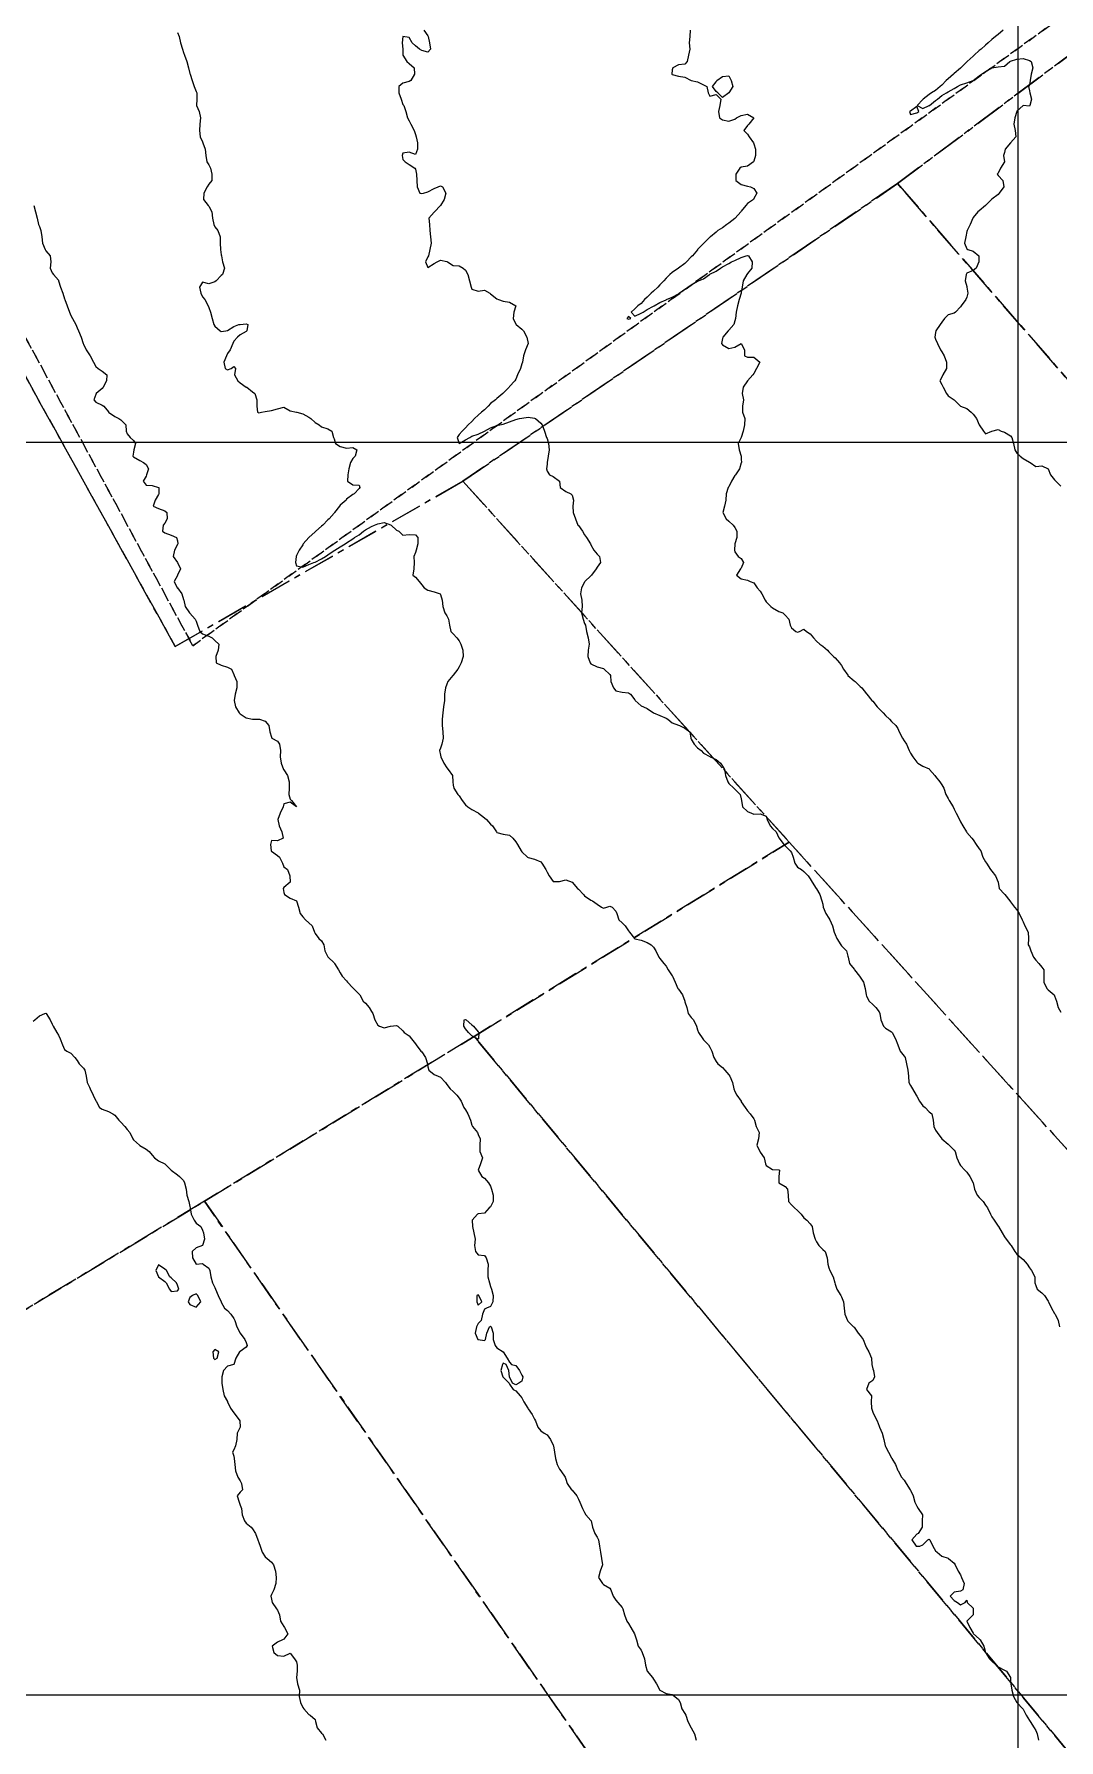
# Model space of a CAD drawing. Header units: centimetres. Extents: x 0 to 642158, y -847 to 649707.
# Drawn here: x 616688.3 to 616770.1, y 619883.8 to 620019.9 of the extents above; entities that cross this region are included whole.
import ezdxf

# ---------------------------------------------------------------- set-up
doc = ezdxf.new("R2010")
doc.units = ezdxf.units.CM
doc.header["$MEASUREMENT"] = 0
doc.linetypes.add('CENTERX2', pattern=[4, 2.5, -0.5, 0.5, -0.5])
doc.linetypes.add('JIS_02_0.7', pattern=[1.35, 0.75, -0.6])
for name, color, linetype, lineweight in [('MEV_grille', 254, 'Continuous', 9), ('WAL_parcellaire agricole', 7, 'JIS_02_0.7', 25), ('WAL_topographie 0.5', 253, 'Continuous', 20)]:
    doc.layers.add(name, color=color, linetype=linetype, lineweight=lineweight)
doc.layers.add('SPW_parcellaire cadastral', color=7, linetype='CENTERX2', lineweight=25, true_color=0xff0542)

# ---------------------------------------------------------------- blocks, each defined once
blk = doc.blocks.new('*U114')
at = {"layer": 'MEV_grille', "transparency": 33554687}
blk.add_lwpolyline([(-1338.46, 0), (1338.46, 0)], dxfattribs=at)
blk = doc.blocks.new('*U115')
at = {"layer": 'MEV_grille', "color": 0, "linetype": 'ByBlock', "lineweight": -2, "transparency": 16777216}
for p in [(0, -2400), (0, -2500)]:
    blk.add_blockref('*U114', p, dxfattribs=at)
blk = doc.blocks.new('*U112')
at = {"layer": 'MEV_grille', "transparency": 33554687}
blk.add_lwpolyline([(0, 1825.48), (0, -1825.48)], dxfattribs=at)
blk = doc.blocks.new('*U113')
at = {"layer": 'MEV_grille', "color": 0, "linetype": 'ByBlock', "lineweight": -2, "transparency": 16777216}
blk.add_blockref('*U112', (1400, 0), dxfattribs=at)

msp = doc.modelspace()

# ---------------------------------------------------------------- linework, layer by layer
at = {"layer": 'SPW_parcellaire cadastral'}
for points in [[(616722.53, 619984.25), (616699.58, 619971.05), (616677.9, 620010.17), (616646.69, 620066.48), (616620.26, 620114.17), (616615, 620123.66), (616698.89, 620166.91), (616720.65, 620176.39), (616798.17, 620038.82), (616771.74, 620018.88), (616757.22, 620008.01), (616722.53, 619984.25)], [(616882.51, 619893.85), (616864.33, 619884.59), (616757.22, 620008.01), (616771.74, 620018.88), (616882.51, 619893.85)], [(616592.6, 619953.96), (616677.9, 620010.17), (616699.58, 619971.05), (616722.53, 619984.25), (616748.58, 619955.44), (616723.43, 619939.93), (616701.91, 619926.77), (616623.29, 619879.23), (616572.77, 619940.88), (616592.6, 619953.96)], [(616757.22, 620008.01), (616864.33, 619884.59), (616849.18, 619876.88), (616827.47, 619868.19), (616748.58, 619955.44), (616722.53, 619984.25), (616757.22, 620008.01)], [(616748.58, 619955.44), (616827.47, 619868.19), (616794.38, 619854.5), (616723.43, 619939.93), (616748.58, 619955.44)], [(616794.38, 619854.5), (616759.85, 619843.51), (616701.91, 619926.77), (616723.43, 619939.93), (616794.38, 619854.5)], [(616623.29, 619879.23), (616701.91, 619926.77), (616759.85, 619843.51), (616742.76, 619840.08), (616722.22, 619839.82), (616689.67, 619841.1), (616638.83, 619846.6), (616623.29, 619879.23)]]:
    msp.add_lwpolyline(points, dxfattribs=at)
at = {"layer": 'WAL_parcellaire agricole'}
for points in [[(616600.26, 620451.18), (616651.69, 620350.86), (616668.69, 620318.86), (616740.96, 620187.28), (616814.97, 620053.63), (616700.98, 619971.12), (616651.47, 620062.36), (616618.97, 620119.85), (616577.3, 620085.18), (616521.81, 620039.43), (616499.25, 620069.84), (616492.24, 620078.82), (616529.97, 620108.84), (616595.29, 620161.18), (616569.62, 620208.85), (616514.46, 620165.76), (616479.29, 620211.59), (616523.2, 620254.51), (616504.7, 620275.42), (616588.94, 620323.85), (616622.27, 620341.19), (616567.6, 620414.18), (616573.6, 620419.85), (616600.26, 620451.18)], [(616651.47, 620062.36), (616700.98, 619971.12), (616814.97, 620053.63), (616740.96, 620187.28)]]:
    msp.add_lwpolyline(points, dxfattribs=at)
at = {"layer": 'WAL_topographie 0.5'}
for points in [[(616719.43, 620020.25), (616719.75, 620019.79), (616719.77, 620019.75), (616719.87, 620019.25), (616719.94, 620018.75), (616719.75, 620018.51), (616719.25, 620018.64), (616719.08, 620018.75), (616718.75, 620019), (616718.49, 620019.25), (616718.25, 620019.66), (616717.75, 620019.75), (616717.69, 620019.25), (616717.74, 620018.75), (616717.75, 620018.25), (616717.75, 620018.25), (616718.06, 620017.75), (616718.25, 620017.59), (616718.65, 620017.25), (616718.68, 620016.75), (616718.38, 620016.25), (616718.25, 620016.15), (616717.75, 620016.03), (616717.43, 620015.75), (616717.43, 620015.25), (616717.6, 620014.75), (616717.75, 620014.33), (616717.81, 620014.25), (616717.99, 620013.75), (616718.11, 620013.25), (616718.25, 620013.02), (616718.39, 620012.75), (616718.64, 620012.25), (616718.75, 620011.92), (616718.8, 620011.75), (616718.92, 620011.25), (616718.92, 620010.75), (616718.75, 620010.33), (616718.25, 620010.51), (616717.75, 620010.43), (616717.68, 620010.25), (616717.75, 620009.94), (616717.92, 620009.75), (616718.25, 620009.52), (616718.69, 620009.25), (616718.75, 620009.15), (616718.82, 620008.75), (616718.86, 620008.25), (616718.88, 620007.75), (616719.1, 620007.25), (616719.25, 620007.21), (616719.39, 620007.25), (616719.75, 620007.35), (616720.25, 620007.61), (616720.57, 620007.75), (616720.75, 620007.82), (616720.9, 620007.75), (616721.18, 620007.25), (616721.03, 620006.75), (616720.75, 620006.25), (616720.75, 620006.25), (616720.28, 620005.75), (616720.25, 620005.72), (616719.82, 620005.25), (616719.87, 620004.75), (616719.91, 620004.25), (616719.94, 620003.75), (616720, 620003.25), (616719.91, 620002.75), (616719.8, 620002.25), (616719.75, 620002.15), (616719.55, 620001.75), (616719.75, 620001.31), (616720.25, 620001.62), (616720.48, 620001.75), (616720.75, 620001.9), (616721.25, 620001.8), (616721.3, 620001.75), (616721.75, 620001.48), (616722.25, 620001.45), (616722.57, 620001.25), (616722.75, 620001.11), (616722.94, 620000.75), (616723.07, 620000.25), (616723.2, 619999.75), (616723.25, 619999.58), (616723.75, 619999.42), (616724.25, 619999.49), (616724.69, 619999.25), (616724.75, 619999.22), (616725.25, 619998.8), (616725.37, 619998.75), (616725.75, 619998.62), (616726.25, 619998.53), (616726.75, 619998.25), (616726.75, 619998.25), (616726.75, 619998.25), (616726.61, 619997.75), (616726.56, 619997.25), (616726.75, 619996.79), (616726.78, 619996.75), (616727.25, 619996.38), (616727.36, 619996.25), (616727.65, 619995.75), (616727.75, 619995.25), (616727.75, 619995.25), (616727.75, 619995.25), (616727.54, 619994.75), (616727.37, 619994.25), (616727.28, 619993.75), (616727.25, 619993.61), (616727.12, 619993.25), (616726.9, 619992.75), (616726.75, 619992.4), (616726.68, 619992.25), (616726.25, 619991.8), (616726.22, 619991.75), (616725.75, 619991.27), (616725.73, 619991.25), (616725.25, 619990.85), (616725.14, 619990.75), (616724.75, 619990.45), (616724.56, 619990.25), (616724.25, 619989.96), (616724.03, 619989.75), (616723.75, 619989.51), (616723.47, 619989.25), (616723.25, 619989.02), (616722.95, 619988.75), (616722.75, 619988.52), (616722.47, 619988.25), (616722.25, 619987.97), (616722.07, 619987.75), (616722.25, 619987.26), (616722.75, 619987.54), (616723.08, 619987.75), (616723.25, 619987.84), (616723.75, 619988.01), (616724.25, 619988.25), (616724.26, 619988.25), (616724.75, 619988.51), (616725.25, 619988.7), (616725.49, 619988.75), (616725.75, 619988.81), (616726.25, 619988.99), (616726.75, 619989.18), (616727.05, 619989.25), (616727.25, 619989.29), (616727.75, 619989.36), (616728.25, 619989.29), (616728.32, 619989.25), (616728.75, 619988.88), (616728.85, 619988.75), (616729.04, 619988.25), (616729.21, 619987.75), (616729.25, 619987.67), (616729.37, 619987.25), (616729.42, 619986.75), (616729.35, 619986.25), (616729.26, 619985.75), (616729.25, 619985.62), (616729.21, 619985.25), (616729.25, 619985.06), (616729.46, 619984.75), (616729.75, 619984.63), (616730.25, 619984.25), (616730.25, 619984.25), (616730.31, 619983.75), (616730.75, 619983.42), (616731.14, 619983.25), (616731.25, 619983.13), (616731.37, 619982.75), (616731.3, 619982.25), (616731.33, 619981.75), (616731.51, 619981.25), (616731.72, 619980.75), (616731.75, 619980.71), (616732.07, 619980.25), (616732.25, 619979.96), (616732.41, 619979.75), (616732.72, 619979.25), (616732.75, 619979.18), (616732.98, 619978.75), (616733.25, 619978.42), (616733.44, 619978.25), (616733.52, 619977.75), (616733.25, 619977.39), (616733.18, 619977.25), (616732.8, 619976.75), (616732.75, 619976.69), (616732.28, 619976.25), (616732.25, 619976.2), (616731.99, 619975.75), (616731.92, 619975.25), (616732.04, 619974.75), (616732.06, 619974.25), (616731.99, 619973.75), (616732.13, 619973.25), (616732.25, 619972.89), (616732.33, 619972.75), (616732.4, 619972.25), (616732.53, 619971.75), (616732.6, 619971.25), (616732.54, 619970.75), (616732.51, 619970.25), (616732.7, 619969.75), (616732.75, 619969.68), (616733.25, 619969.42), (616733.75, 619969.3), (616733.8, 619969.25), (616734.25, 619968.83), (616734.32, 619968.75), (616734.35, 619968.25), (616734.55, 619967.75), (616734.75, 619967.53), (616735.25, 619967.42), (616735.75, 619967.36), (616735.91, 619967.25), (616736.25, 619966.8), (616736.28, 619966.75), (616736.75, 619966.33), (616736.95, 619966.25), (616737.25, 619966.1), (616737.75, 619965.75), (616737.75, 619965.75), (616738.25, 619965.56), (616738.75, 619965.34), (616738.89, 619965.25), (616739.25, 619964.97), (616739.75, 619964.78), (616739.83, 619964.75), (616740.25, 619964.53), (616740.64, 619964.25), (616740.72, 619963.75), (616740.75, 619963.67), (616741, 619963.25), (616741.25, 619962.96), (616741.54, 619962.75), (616741.75, 619962.54), (616742.25, 619962.27), (616742.28, 619962.25), (616742.75, 619962.03), (616743.09, 619961.75), (616743.25, 619961.51), (616743.41, 619961.25), (616743.5, 619960.75), (616743.67, 619960.25), (616743.75, 619960.13), (616744.15, 619959.75), (616744.25, 619959.67), (616744.67, 619959.25), (616744.75, 619958.89), (616744.78, 619958.75), (616744.84, 619958.25), (616745.25, 619957.88), (616745.56, 619957.75), (616745.75, 619957.66), (616746.25, 619957.7), (616746.75, 619957.5), (616746.83, 619957.25), (616747.07, 619956.75), (616747.25, 619956.53), (616747.54, 619956.25), (616747.75, 619955.79), (616747.78, 619955.75), (616748.16, 619955.25), (616748.25, 619955.15), (616748.65, 619954.75), (616748.75, 619954.6), (616748.9, 619954.25), (616749.03, 619953.75), (616749.25, 619953.45), (616749.57, 619953.25), (616749.75, 619953.1), (616750.08, 619952.75), (616750.25, 619952.5), (616750.4, 619952.25), (616750.72, 619951.75), (616750.75, 619951.71), (616751.01, 619951.25), (616751.19, 619950.75), (616751.25, 619950.5), (616751.3, 619950.25), (616751.5, 619949.75), (616751.75, 619949.36), (616751.83, 619949.25), (616752.04, 619948.75), (616752.17, 619948.25), (616752.25, 619948.07), (616752.38, 619947.75), (616752.7, 619947.25), (616752.75, 619947.17), (616753.15, 619946.75), (616753.25, 619946.35), (616753.27, 619946.25), (616753.39, 619945.75), (616753.75, 619945.29), (616753.79, 619945.25), (616754.19, 619944.75), (616754.25, 619944.65), (616754.5, 619944.25), (616754.65, 619943.75), (616754.71, 619943.25), (616754.75, 619943.14), (616754.95, 619942.75), (616755.25, 619942.47), (616755.49, 619942.25), (616755.75, 619941.88), (616755.81, 619941.75), (616755.88, 619941.25), (616756.11, 619940.75), (616756.25, 619940.6), (616756.75, 619940.29), (616756.79, 619940.25), (616757.05, 619939.75), (616757.25, 619939.25), (616757.25, 619939.25), (616757.43, 619938.75), (616757.75, 619938.35), (616757.82, 619938.25), (616757.94, 619937.75), (616758.04, 619937.25), (616758.09, 619936.75), (616758.13, 619936.25), (616758.25, 619936), (616758.41, 619935.75), (616758.71, 619935.25), (616758.75, 619935.17), (616758.98, 619934.75), (616759.25, 619934.38), (616759.43, 619934.25), (616759.75, 619933.92), (616759.96, 619933.75), (616760.07, 619933.25), (616760.11, 619932.75), (616760.25, 619932.46), (616760.39, 619932.25), (616760.75, 619931.75), (616760.75, 619931.75), (616761.25, 619931.33), (616761.34, 619931.25), (616761.75, 619930.86), (616761.81, 619930.75), (616761.95, 619930.25), (616762.16, 619929.75), (616762.25, 619929.64), (616762.6, 619929.25), (616762.75, 619929.1), (616762.98, 619928.75), (616763.25, 619928.25), (616763.25, 619928.25), (616763.37, 619927.75), (616763.59, 619927.25), (616763.75, 619927.07), (616764.05, 619926.75), (616764.25, 619926.47), (616764.4, 619926.25), (616764.63, 619925.75), (616764.75, 619925.54), (616764.93, 619925.25), (616765.25, 619924.79), (616765.28, 619924.75), (616765.57, 619924.25), (616765.75, 619923.94), (616765.9, 619923.75), (616766.25, 619923.3), (616766.28, 619923.25), (616766.59, 619922.75), (616766.75, 619922.54), (616767.09, 619922.25), (616767.25, 619922.12), (616767.56, 619921.75), (616767.75, 619921.47), (616767.91, 619921.25), (616768.17, 619920.75), (616768.19, 619920.25), (616768.25, 619920.06), (616768.36, 619919.75), (616768.75, 619919.47), (616768.95, 619919.25), (616769.25, 619918.79), (616769.27, 619918.75), (616769.5, 619918.25), (616769.75, 619917.82), (616769.79, 619917.75), (616770.04, 619917.25), (616770.16, 619916.75)], [(616740.68, 620020.25), (616740.64, 620019.75), (616740.59, 620019.25), (616740.64, 620018.75), (616740.55, 620018.25), (616740.44, 620017.75), (616740.25, 620017.54), (616739.75, 620017.49), (616739.29, 620017.25), (616739.25, 620017.08), (616739.21, 620016.75), (616739.25, 620016.72), (616739.75, 620016.58), (616740.25, 620016.51), (616740.75, 620016.25), (616740.75, 620016.25), (616741.25, 620016.12), (616741.75, 620015.88), (616742, 620015.75), (616742.1, 620015.25), (616742.25, 620014.98), (616742.75, 620015.11), (616743.11, 620014.75), (616743.05, 620014.25), (616742.94, 620013.75), (616743.02, 620013.25), (616743.25, 620013.11), (616743.75, 620012.99), (616744.25, 620013.14), (616744.38, 620013.25), (616744.75, 620013.44), (616745.25, 620013.56), (616745.75, 620013.25), (616745.75, 620013.25), (616745.75, 620013.25), (616745.36, 620012.75), (616745.25, 620012.64), (616744.96, 620012.25), (616745.25, 620011.96), (616745.39, 620011.75), (616745.72, 620011.25), (616745.75, 620011.18), (616745.89, 620010.75), (616745.88, 620010.25), (616745.75, 620009.79), (616745.73, 620009.75), (616745.25, 620009.4), (616744.75, 620009.33), (616744.65, 620009.25), (616744.31, 620008.75), (616744.31, 620008.25), (616744.75, 620007.94), (616745.25, 620007.8), (616745.5, 620007.75), (616745.75, 620007.62), (616746, 620007.25), (616745.75, 620006.81), (616745.73, 620006.75), (616745.25, 620006.42), (616745.11, 620006.25), (616744.75, 620005.81), (616744.71, 620005.75), (616744.27, 620005.25), (616744.25, 620005.23), (616743.75, 620004.85), (616743.61, 620004.75), (616743.25, 620004.48), (616742.89, 620004.25), (616742.75, 620004.14), (616742.29, 620003.75), (616742.25, 620003.72), (616741.77, 620003.25), (616741.75, 620003.23), (616741.27, 620002.75), (616741.25, 620002.72), (616740.86, 620002.25), (616740.75, 620002.15), (616740.37, 620001.75), (616740.25, 620001.64), (616739.75, 620001.25), (616739.75, 620001.25), (616739.25, 620000.92), (616739.05, 620000.75), (616738.75, 620000.46), (616738.58, 620000.25), (616738.25, 619999.92), (616738.09, 619999.75), (616737.75, 619999.43), (616737.57, 619999.25), (616737.25, 619998.94), (616737.04, 619998.75), (616736.75, 619998.44), (616736.5, 619998.25), (616736.25, 619998), (616735.97, 619997.75), (616736.25, 619997.43), (616736.75, 619997.66), (616736.92, 619997.75), (616737.25, 619997.95), (616737.75, 619998.21), (616737.81, 619998.25), (616738.25, 619998.52), (616738.75, 619998.74), (616738.79, 619998.75), (616739.25, 619998.93), (616739.75, 619999.22), (616739.79, 619999.25), (616740.25, 619999.58), (616740.5, 619999.75), (616740.75, 619999.92), (616741.25, 620000.21), (616741.34, 620000.25), (616741.75, 620000.41), (616742.22, 620000.75), (616742.25, 620000.77), (616742.75, 620001.03), (616743.09, 620001.25), (616743.25, 620001.35), (616743.75, 620001.64), (616743.96, 620001.75), (616744.25, 620001.87), (616744.75, 620002.12), (616745.15, 620002.25), (616745.25, 620002.27), (616745.32, 620002.25), (616745.63, 620001.75), (616745.59, 620001.25), (616745.25, 620000.83), (616745.2, 620000.75), (616744.91, 620000.25), (616744.82, 619999.75), (616744.75, 619999.33), (616744.74, 619999.25), (616744.58, 619998.75), (616744.44, 619998.25), (616744.35, 619997.75), (616744.3, 619997.25), (616744.25, 619997.04), (616744.16, 619996.75), (616743.75, 619996.32), (616743.7, 619996.25), (616743.28, 619995.75), (616743.25, 619995.65), (616743.18, 619995.25), (616743.25, 619995.13), (616743.75, 619994.84), (616744.25, 619994.94), (616744.75, 619995.25), (616744.75, 619995.25), (616744.75, 619995.25), (616745, 619994.75), (616745, 619994.25), (616745.25, 619994.15), (616745.75, 619994.14), (616746.23, 619993.75), (616745.97, 619993.25), (616745.75, 619992.85), (616745.68, 619992.75), (616745.25, 619992.25), (616745.25, 619992.25), (616744.91, 619991.75), (616744.82, 619991.25), (616744.94, 619990.75), (616744.86, 619990.25), (616744.84, 619989.75), (616745.03, 619989.25), (616745.01, 619988.75), (616744.89, 619988.25), (616744.75, 619987.75), (616744.75, 619987.75), (616744.51, 619987.25), (616744.58, 619986.75), (616744.73, 619986.25), (616744.75, 619986), (616744.76, 619985.75), (616744.75, 619985.71), (616744.62, 619985.25), (616744.28, 619984.75), (616744.25, 619984.7), (616743.97, 619984.25), (616743.75, 619983.81), (616743.71, 619983.75), (616743.55, 619983.25), (616743.52, 619982.75), (616743.4, 619982.25), (616743.28, 619981.75), (616743.54, 619981.25), (616743.75, 619981.07), (616744.11, 619980.75), (616744.25, 619980.56), (616744.39, 619980.25), (616744.41, 619979.75), (616744.25, 619979.25), (616744.25, 619979.25), (616744.22, 619978.75), (616744.25, 619978.62), (616744.5, 619978.25), (616744.75, 619978.08), (616744.92, 619977.75), (616744.75, 619977.32), (616744.69, 619977.25), (616744.37, 619976.75), (616744.75, 619976.47), (616745.25, 619976.36), (616745.47, 619976.25), (616745.75, 619976.15), (616746.03, 619975.75), (616746.25, 619975.46), (616746.38, 619975.25), (616746.67, 619974.75), (616746.75, 619974.63), (616747.12, 619974.25), (616747.25, 619974.14), (616747.75, 619973.86), (616748.06, 619973.75), (616748.25, 619973.57), (616748.55, 619973.25), (616748.66, 619972.75), (616748.75, 619972.54), (616749.1, 619972.25), (616749.25, 619972.21), (616749.39, 619972.25), (616749.75, 619972.45), (616749.97, 619972.25), (616750.25, 619972.06), (616750.52, 619971.75), (616750.75, 619971.49), (616751.01, 619971.25), (616751.25, 619971.07), (616751.62, 619970.75), (616751.75, 619970.64), (616752.11, 619970.25), (616752.25, 619970.14), (616752.6, 619969.75), (616752.75, 619969.54), (616752.92, 619969.25), (616753.25, 619968.76), (616753.26, 619968.75), (616753.75, 619968.31), (616753.83, 619968.25), (616754.25, 619967.85), (616754.37, 619967.75), (616754.75, 619967.29), (616754.77, 619967.25), (616755.17, 619966.75), (616755.25, 619966.68), (616755.6, 619966.25), (616755.75, 619966.07), (616756.08, 619965.75), (616756.25, 619965.54), (616756.58, 619965.25), (616756.75, 619965.07), (616757.09, 619964.75), (616757.25, 619964.5), (616757.35, 619964.25), (616757.62, 619963.75), (616757.75, 619963.53), (616757.93, 619963.25), (616758.16, 619962.75), (616758.25, 619962.55), (616758.43, 619962.25), (616758.75, 619961.82), (616758.85, 619961.75), (616759.25, 619961.51), (616759.75, 619961.28), (616759.78, 619961.25), (616760.21, 619960.75), (616760.25, 619960.69), (616760.59, 619960.25), (616760.75, 619960.02), (616760.91, 619959.75), (616761.07, 619959.25), (616761.25, 619958.92), (616761.35, 619958.75), (616761.65, 619958.25), (616761.75, 619958.07), (616761.91, 619957.75), (616762.16, 619957.25), (616762.25, 619957.07), (616762.42, 619956.75), (616762.72, 619956.25), (616762.75, 619956.22), (616763.16, 619955.75), (616763.25, 619955.63), (616763.49, 619955.25), (616763.75, 619954.91), (616763.87, 619954.75), (616764.04, 619954.25), (616764.25, 619953.88), (616764.33, 619953.75), (616764.65, 619953.25), (616764.75, 619953.11), (616765.03, 619952.75), (616765.25, 619952.25), (616765.25, 619952.25), (616765.32, 619951.75), (616765.75, 619951.29), (616765.78, 619951.25), (616766.19, 619950.75), (616766.25, 619950.67), (616766.55, 619950.25), (616766.75, 619950.04), (616766.94, 619949.75), (616767.16, 619949.25), (616767.25, 619949.07), (616767.37, 619948.75), (616767.66, 619948.25), (616767.68, 619947.75), (616767.65, 619947.25), (616767.75, 619947.08), (616767.87, 619946.75), (616768.08, 619946.25), (616768.25, 619946.02), (616768.5, 619945.75), (616768.75, 619945.46), (616768.91, 619945.25), (616768.91, 619944.75), (616768.89, 619944.25), (616769.15, 619943.75), (616769.25, 619943.66), (616769.71, 619943.25), (616769.75, 619943.16), (616769.91, 619942.75), (616770.03, 619942.25), (616770.25, 619941.87)], [(616765.64, 620020.25), (616765.25, 620019.92), (616765.04, 620019.75), (616764.75, 620019.52), (616764.45, 620019.25), (616764.25, 620019.07), (616763.9, 620018.75), (616763.75, 620018.62), (616763.33, 620018.25), (616763.25, 620018.18), (616762.78, 620017.75), (616762.75, 620017.73), (616762.27, 620017.25), (616762.25, 620017.23), (616761.75, 620016.79), (616761.7, 620016.75), (616761.25, 620016.37), (616761.1, 620016.25), (616760.75, 620015.86), (616760.62, 620015.75), (616760.25, 620015.45), (616759.92, 620015.25), (616759.75, 620015.11), (616759.27, 620014.75), (616759.25, 620014.73), (616758.8, 620014.25), (616759.25, 620013.99), (616759.75, 620014.24), (616759.77, 620014.25), (616760.25, 620014.65), (616760.4, 620014.75), (616760.75, 620015.03), (616761.14, 620015.25), (616761.25, 620015.32), (616761.75, 620015.6), (616762, 620015.75), (616762.25, 620015.9), (616762.75, 620016.06), (616763.25, 620016.25), (616763.26, 620016.25), (616763.75, 620016.62), (616763.92, 620016.75), (616764.25, 620016.96), (616764.75, 620017.25), (616764.75, 620017.25), (616765.25, 620017.32), (616765.75, 620017.38), (616766.19, 620017.75), (616766.25, 620017.78), (616766.75, 620017.94), (616767.25, 620018), (616767.75, 620017.83), (616767.89, 620017.75), (616768.01, 620017.25), (616767.89, 620016.75), (616767.82, 620016.25), (616767.75, 620015.89), (616767.67, 620015.75), (616767.75, 620015.42), (616767.79, 620015.25), (616767.91, 620014.75), (616767.77, 620014.25), (616767.75, 620014.18), (616767.25, 620014.25), (616766.75, 620013.79), (616766.74, 620013.75), (616766.57, 620013.25), (616766.5, 620012.75), (616766.62, 620012.25), (616766.65, 620011.75), (616766.25, 620011.27), (616766.23, 620011.25), (616765.81, 620010.75), (616765.75, 620010.5), (616765.69, 620010.25), (616765.75, 620009.75), (616765.75, 620009.75), (616765.75, 620009.75), (616765.44, 620009.25), (616765.25, 620008.85), (616765.17, 620008.75), (616765.25, 620008.66), (616765.62, 620008.25), (616765.71, 620007.75), (616765.34, 620007.25), (616765.25, 620007.14), (616764.75, 620006.77), (616764.73, 620006.75), (616764.25, 620006.27), (616764.23, 620006.25), (616763.75, 620005.84), (616763.62, 620005.75), (616763.25, 620005.3), (616763.22, 620005.25), (616763.01, 620004.75), (616762.78, 620004.25), (616762.75, 620004.18), (616762.68, 620003.75), (616762.56, 620003.25), (616762.75, 620002.79), (616762.82, 620002.75), (616763.25, 620002.62), (616763.7, 620002.25), (616763.71, 620001.75), (616763.5, 620001.25), (616763.25, 620001.07), (616762.75, 620000.85), (616762.7, 620000.75), (616762.63, 620000.25), (616762.75, 619999.79), (616762.76, 619999.75), (616762.84, 619999.25), (616762.75, 619998.95), (616762.68, 619998.75), (616762.3, 619998.25), (616762.25, 619998.17), (616761.86, 619997.75), (616761.75, 619997.67), (616761.25, 619997.52), (616760.96, 619997.25), (616760.75, 619996.95), (616760.62, 619996.75), (616760.28, 619996.25), (616760.25, 619996.12), (616760.2, 619995.75), (616760.25, 619995.59), (616760.4, 619995.25), (616760.65, 619994.75), (616760.75, 619994.58), (616760.95, 619994.25), (616761.13, 619993.75), (616761.13, 619993.25), (616760.84, 619992.75), (616760.75, 619992.56), (616760.61, 619992.25), (616760.75, 619991.97), (616760.87, 619991.75), (616761.12, 619991.25), (616761.25, 619991.06), (616761.75, 619990.75), (616761.75, 619990.75), (616762.25, 619990.25), (616762.25, 619990.25), (616762.75, 619990.05), (616763.09, 619989.75), (616763.25, 619989.6), (616763.52, 619989.25), (616763.75, 619988.75), (616763.75, 619988.75), (616764.07, 619988.25), (616764.25, 619988.04), (616764.75, 619988.25), (616764.75, 619988.25), (616765.25, 619988.39), (616765.5, 619988.25), (616765.75, 619988.16), (616766.25, 619987.86), (616766.34, 619987.75), (616766.48, 619987.25), (616766.59, 619986.75), (616766.75, 619986.48), (616767, 619986.25), (616767.25, 619986.05), (616767.75, 619985.78), (616767.81, 619985.75), (616768.25, 619985.43), (616768.75, 619985.49), (616769.25, 619985.25), (616769.25, 619985.25), (616769.42, 619984.75), (616769.75, 619984.36), (616769.86, 619984.25), (616770.25, 619983.86)], [(616699.75, 620020.07), (616699.88, 620019.75), (616700.01, 620019.25), (616700.16, 620018.75), (616700.25, 620018.48), (616700.33, 620018.25), (616700.51, 620017.75), (616700.65, 620017.25), (616700.75, 620016.8), (616700.77, 620016.75), (616700.92, 620016.25), (616701.09, 620015.75), (616701.25, 620015.36), (616701.29, 620015.25), (616701.29, 620014.75), (616701.28, 620014.25), (616701.49, 620013.75), (616701.59, 620013.25), (616701.54, 620012.75), (616701.51, 620012.25), (616701.57, 620011.75), (616701.75, 620011.33), (616701.79, 620011.25), (616701.98, 620010.75), (616702.01, 620010.25), (616702.1, 620009.75), (616702.25, 620009.5), (616702.4, 620009.25), (616702.5, 620008.75), (616702.49, 620008.25), (616702.25, 620007.97), (616702.13, 620007.75), (616701.86, 620007.25), (616701.83, 620006.75), (616702.21, 620006.25), (616702.25, 620006.2), (616702.5, 620005.75), (616702.54, 620005.25), (616702.65, 620004.75), (616702.75, 620004.56), (616702.97, 620004.25), (616703.16, 620003.75), (616703.17, 620003.25), (616703.19, 620002.75), (616703.25, 620002.32), (616703.26, 620002.25), (616703.34, 620001.75), (616703.51, 620001.25), (616703.36, 620000.75), (616703.25, 620000.67), (616702.85, 620000.25), (616702.75, 620000.17), (616702.25, 620000), (616701.75, 620000.15), (616701.51, 619999.75), (616701.62, 619999.25), (616701.75, 619998.97), (616701.93, 619998.75), (616702.2, 619998.25), (616702.25, 619998.12), (616702.39, 619997.75), (616702.52, 619997.25), (616702.66, 619996.75), (616702.75, 619996.63), (616703.16, 619996.25), (616703.25, 619996.21), (616703.61, 619996.25), (616703.75, 619996.27), (616704.25, 619996.59), (616704.66, 619996.75), (616704.75, 619996.77), (616705.25, 619996.8), (616705.38, 619996.75), (616705.28, 619996.25), (616705.25, 619996.2), (616704.75, 619995.94), (616704.55, 619995.75), (616704.25, 619995.42), (616704.17, 619995.25), (616703.96, 619994.75), (616703.75, 619994.44), (616703.66, 619994.25), (616703.47, 619993.75), (616703.57, 619993.25), (616703.75, 619993.14), (616704.04, 619993.25), (616704.25, 619993.42), (616704.38, 619993.25), (616704.3, 619992.75), (616704.58, 619992.25), (616704.75, 619992.09), (616705.25, 619991.77), (616705.28, 619991.75), (616705.75, 619991.38), (616705.92, 619991.25), (616706.1, 619990.75), (616706.09, 619990.25), (616706.15, 619989.75), (616706.25, 619989.71), (616706.46, 619989.75), (616706.75, 619989.82), (616707.25, 619989.89), (616707.75, 619990.04), (616708.25, 619990.16), (616708.75, 619989.87), (616709.25, 619989.76), (616709.29, 619989.75), (616709.75, 619989.63), (616710.25, 619989.37), (616710.4, 619989.25), (616710.75, 619988.95), (616711.06, 619988.75), (616711.25, 619988.58), (616711.75, 619988.42), (616712.07, 619988.25), (616712.21, 619987.75), (616712.25, 619987.64), (616712.38, 619987.25), (616712.75, 619987.01), (616713.25, 619986.9), (616713.75, 619986.94), (616714.07, 619986.75), (616713.94, 619986.25), (616713.75, 619986.07), (616713.56, 619985.75), (616713.44, 619985.25), (616713.35, 619984.75), (616713.32, 619984.25), (616713.75, 619983.95), (616714.25, 619983.93), (616714.32, 619983.75), (616714.25, 619983.66), (616713.85, 619983.25), (616713.75, 619983.18), (616713.25, 619982.81), (616713.21, 619982.75), (616712.75, 619982.33), (616712.69, 619982.25), (616712.28, 619981.75), (616712.25, 619981.71), (616711.86, 619981.25), (616711.75, 619981.16), (616711.36, 619980.75), (616711.25, 619980.65), (616710.79, 619980.25), (616710.75, 619980.21), (616710.25, 619979.76), (616710.23, 619979.75), (616709.8, 619979.25), (616709.75, 619979.17), (616709.47, 619978.75), (616709.25, 619978.31), (616709.22, 619978.25), (616709.18, 619977.75), (616709.25, 619977.5), (616709.75, 619977.4), (616710.25, 619977.59), (616710.64, 619977.75), (616710.75, 619977.79), (616711.25, 619978.05), (616711.56, 619978.25), (616711.75, 619978.38), (616712.25, 619978.71), (616712.32, 619978.75), (616712.75, 619979), (616713.14, 619979.25), (616713.25, 619979.33), (616713.75, 619979.66), (616713.89, 619979.75), (616714.25, 619979.98), (616714.6, 619980.25), (616714.75, 619980.36), (616715.25, 619980.63), (616715.48, 619980.75), (616715.75, 619980.86), (616716.25, 619980.96), (616716.75, 619980.78), (616716.81, 619980.75), (616717.25, 619980.35), (616717.43, 619980.25), (616717.75, 619979.95), (616718.25, 619979.99), (616718.75, 619979.98), (616718.95, 619979.75), (616718.94, 619979.25), (616718.8, 619978.75), (616718.75, 619978.56), (616718.62, 619978.25), (616718.64, 619977.75), (616718.63, 619977.25), (616718.55, 619976.75), (616718.75, 619976.58), (616719.04, 619976.25), (616719.25, 619975.97), (616719.45, 619975.75), (616719.75, 619975.55), (616720.25, 619975.43), (616720.72, 619975.25), (616720.75, 619975.22), (616720.87, 619974.75), (616720.93, 619974.25), (616721.1, 619973.75), (616721.25, 619973.51), (616721.4, 619973.25), (616721.46, 619972.75), (616721.58, 619972.25), (616721.75, 619972.08), (616722.05, 619971.75), (616722.25, 619971.51), (616722.37, 619971.25), (616722.52, 619970.75), (616722.57, 619970.25), (616722.4, 619969.75), (616722.25, 619969.42), (616722.14, 619969.25), (616721.75, 619968.77), (616721.74, 619968.75), (616721.34, 619968.25), (616721.25, 619968.04), (616721.14, 619967.75), (616721.08, 619967.25), (616721.07, 619966.75), (616721, 619966.25), (616720.94, 619965.75), (616720.89, 619965.25), (616720.88, 619964.75), (616720.93, 619964.25), (616720.96, 619963.75), (616720.86, 619963.25), (616720.75, 619962.94), (616720.68, 619962.75), (616720.75, 619962.38), (616720.78, 619962.25), (616721.01, 619961.75), (616721.25, 619961.38), (616721.36, 619961.25), (616721.71, 619960.75), (616721.72, 619960.25), (616721.75, 619960), (616721.8, 619959.75), (616722.14, 619959.25), (616722.25, 619959.13), (616722.48, 619958.75), (616722.75, 619958.41), (616722.93, 619958.25), (616723.25, 619958.04), (616723.75, 619957.78), (616723.78, 619957.75), (616724.25, 619957.39), (616724.41, 619957.25), (616724.75, 619956.88), (616724.9, 619956.75), (616725.22, 619956.25), (616725.25, 619956.22), (616725.75, 619956.08), (616726.25, 619956), (616726.53, 619955.75), (616726.75, 619955.46), (616726.89, 619955.25), (616727.18, 619954.75), (616727.25, 619954.66), (616727.68, 619954.25), (616727.75, 619954.22), (616728.25, 619954.08), (616728.75, 619953.87), (616728.83, 619953.75), (616729.15, 619953.25), (616729.25, 619953.05), (616729.41, 619952.75), (616729.75, 619952.3), (616730.25, 619952.29), (616730.75, 619952.42), (616731.25, 619952.25), (616731.25, 619952.25), (616731.69, 619951.75), (616731.75, 619951.69), (616732.17, 619951.25), (616732.25, 619951.15), (616732.75, 619950.82), (616732.87, 619950.75), (616733.25, 619950.48), (616733.59, 619950.25), (616733.75, 619950.16), (616734.03, 619950.25), (616734.25, 619950.33), (616734.45, 619950.25), (616734.75, 619949.92), (616734.81, 619949.75), (616734.98, 619949.25), (616735.25, 619949.01), (616735.49, 619948.75), (616735.75, 619948.36), (616735.84, 619948.25), (616736.23, 619947.75), (616736.25, 619947.73), (616736.75, 619947.61), (616737.25, 619947.42), (616737.56, 619947.25), (616737.75, 619947.06), (616737.92, 619946.75), (616738.17, 619946.25), (616738.25, 619946.14), (616738.57, 619945.75), (616738.75, 619945.54), (616738.93, 619945.25), (616739.25, 619944.78), (616739.27, 619944.75), (616739.47, 619944.25), (616739.7, 619943.75), (616739.75, 619943.69), (616740.06, 619943.25), (616740.24, 619942.75), (616740.25, 619942.7), (616740.4, 619942.25), (616740.52, 619941.75), (616740.75, 619941.43), (616740.93, 619941.25), (616741.17, 619940.75), (616741.25, 619940.46), (616741.33, 619940.25), (616741.68, 619939.75), (616741.75, 619939.67), (616742.13, 619939.25), (616742.25, 619939.07), (616742.39, 619938.75), (616742.57, 619938.25), (616742.75, 619937.92), (616742.89, 619937.75), (616743.25, 619937.45), (616743.44, 619937.25), (616743.75, 619936.87), (616743.84, 619936.75), (616744.05, 619936.25), (616744.16, 619935.75), (616744.25, 619935.54), (616744.4, 619935.25), (616744.73, 619934.75), (616744.75, 619934.71), (616745.05, 619934.25), (616745.25, 619934), (616745.47, 619933.75), (616745.75, 619933.36), (616745.8, 619933.25), (616745.93, 619932.75), (616746.19, 619932.25), (616746.12, 619931.75), (616746, 619931.25), (616746.23, 619930.75), (616746.25, 619930.7), (616746.57, 619930.25), (616746.69, 619929.75), (616746.75, 619929.63), (616747.25, 619929.31), (616747.75, 619929.29), (616747.79, 619929.25), (616747.75, 619928.75), (616747.75, 619928.25), (616748.25, 619927.96), (616748.44, 619927.75), (616748.5, 619927.25), (616748.53, 619926.75), (616748.75, 619926.48), (616749, 619926.25), (616749.25, 619926.03), (616749.53, 619925.75), (616749.75, 619925.46), (616749.98, 619925.25), (616750.25, 619924.96), (616750.41, 619924.75), (616750.48, 619924.25), (616750.64, 619923.75), (616750.75, 619923.54), (616750.94, 619923.25), (616751.25, 619922.91), (616751.45, 619922.75), (616751.61, 619922.25), (616751.65, 619921.75), (616751.75, 619921.46), (616751.83, 619921.25), (616752.08, 619920.75), (616752.22, 619920.25), (616752.25, 619920.15), (616752.38, 619919.75), (616752.69, 619919.25), (616752.75, 619919.14), (616752.9, 619918.75), (616752.96, 619918.25), (616753.02, 619917.75), (616753.22, 619917.25), (616753.25, 619917.2), (616753.72, 619916.75), (616753.75, 619916.71), (616754.07, 619916.25), (616754.25, 619916.06), (616754.48, 619915.75), (616754.66, 619915.25), (616754.75, 619915.06), (616754.94, 619914.75), (616755.14, 619914.25), (616755.16, 619913.75), (616755.25, 619913.4), (616755.31, 619913.25), (616755.39, 619912.75), (616755.25, 619912.46), (616754.94, 619912.25), (616754.75, 619911.75), (616755.15, 619911.25), (616755.13, 619910.75), (616755.14, 619910.25), (616755.25, 619909.95), (616755.33, 619909.75), (616755.59, 619909.25), (616755.75, 619908.81), (616755.77, 619908.75), (616756, 619908.25), (616756.14, 619907.75), (616756.23, 619907.25), (616756.25, 619907.2), (616756.5, 619906.75), (616756.75, 619906.28), (616756.77, 619906.25), (616757.07, 619905.75), (616757.25, 619905.29), (616757.27, 619905.25), (616757.55, 619904.75), (616757.75, 619904.5), (616757.91, 619904.25), (616758.24, 619903.75), (616758.25, 619903.72), (616758.47, 619903.25), (616758.59, 619902.75), (616758.75, 619902.43), (616758.88, 619902.25), (616759.21, 619901.75), (616759.18, 619901.25), (616759.18, 619900.75), (616758.88, 619900.25), (616758.75, 619900.21), (616758.37, 619899.75), (616758.72, 619899.25), (616758.75, 619899.23), (616759, 619899.25), (616759.25, 619899.35), (616759.65, 619899.75), (616759.75, 619899.8), (616759.8, 619899.75), (616760.04, 619899.25), (616760.25, 619898.88), (616760.38, 619898.75), (616760.75, 619898.45), (616761.25, 619898.28), (616761.29, 619898.25), (616761.75, 619897.88), (616761.83, 619897.75), (616762.05, 619897.25), (616762.25, 619896.94), (616762.34, 619896.75), (616762.54, 619896.25), (616762.42, 619895.75), (616762.25, 619895.64), (616761.75, 619895.56), (616761.42, 619895.25), (616761.75, 619894.89), (616762, 619894.75), (616762.25, 619894.56), (616762.62, 619894.75), (616762.75, 619894.92), (616762.79, 619894.75), (616763.25, 619894.29), (616763.27, 619894.25), (616763.25, 619893.75), (616763.25, 619893.75), (616762.75, 619893.25), (616762.99, 619892.75), (616763.25, 619892.29), (616763.28, 619892.25), (616763.75, 619891.84), (616763.82, 619891.75), (616764.1, 619891.25), (616764.25, 619890.75), (616764.25, 619890.75), (616764.57, 619890.25), (616764.75, 619890.06), (616765.1, 619889.75), (616765.25, 619889.61), (616765.75, 619889.34), (616765.92, 619889.25), (616766.23, 619888.75), (616766.25, 619888.58), (616766.27, 619888.25), (616766.35, 619887.75), (616766.49, 619887.25), (616766.75, 619886.75), (616766.75, 619886.75), (616767.22, 619886.25), (616767.25, 619886.22), (616767.48, 619885.75), (616767.75, 619885.33), (616767.8, 619885.25), (616768.12, 619884.75), (616768.25, 619884.53), (616768.37, 619884.25), (616768.46, 619883.75)], [(616743.75, 620015.25), (616743.75, 620015.25), (616743.25, 620014.89), (616742.89, 620015.25), (616742.75, 620015.36), (616742.46, 620015.75), (616742.75, 620016.14), (616742.8, 620016.25), (616743.25, 620016.56), (616743.75, 620016.61), (616743.94, 620016.25), (616744.08, 620015.75), (616743.75, 620015.25)], [(616758.75, 620013.65), (616758.92, 620013.75), (616758.75, 620014.15), (616758.25, 620013.8), (616758.19, 620013.75), (616758.25, 620013.51), (616758.75, 620013.65)], [(616688.29, 620006.25), (616688.43, 620005.75), (616688.56, 620005.25), (616688.68, 620004.75), (616688.75, 620004.58), (616688.85, 620004.25), (616688.94, 620003.75), (616688.99, 620003.25), (616689.19, 620002.75), (616689.25, 620002.65), (616689.61, 620002.25), (616689.65, 620001.75), (616689.59, 620001.25), (616689.75, 620000.89), (616689.86, 620000.75), (616690.25, 620000.29), (616690.27, 620000.25), (616690.41, 619999.75), (616690.6, 619999.25), (616690.75, 619998.81), (616690.78, 619998.75), (616690.96, 619998.25), (616691.14, 619997.75), (616691.25, 619997.47), (616691.38, 619997.25), (616691.64, 619996.75), (616691.75, 619996.49), (616691.87, 619996.25), (616692.06, 619995.75), (616692.22, 619995.25), (616692.25, 619995.19), (616692.48, 619994.75), (616692.75, 619994.35), (616692.8, 619994.25), (616693.05, 619993.75), (616693.25, 619993.4), (616693.43, 619993.25), (616693.75, 619993.03), (616694.13, 619992.75), (616694.1, 619992.25), (616693.82, 619991.75), (616693.75, 619991.66), (616693.28, 619991.25), (616693.25, 619991.17), (616693.07, 619990.75), (616693.25, 619990.57), (616693.75, 619990.32), (616693.87, 619990.25), (616694.25, 619989.78), (616694.26, 619989.75), (616694.75, 619989.42), (616695.08, 619989.25), (616695.25, 619989.15), (616695.65, 619988.75), (616695.66, 619988.25), (616695.75, 619988.03), (616695.98, 619987.75), (616696.25, 619987.5), (616696.4, 619987.25), (616696.28, 619986.75), (616696.25, 619986.56), (616696.19, 619986.25), (616696.25, 619986.2), (616696.75, 619985.91), (616697.05, 619985.75), (616697.25, 619985.58), (616697.44, 619985.25), (616697.29, 619984.75), (616697.25, 619984.65), (616697.03, 619984.25), (616697.25, 619983.94), (616697.75, 619983.91), (616698.25, 619983.75), (616698.26, 619983.75), (616698.28, 619983.25), (616698.25, 619983.18), (616697.98, 619982.75), (616697.82, 619982.25), (616698.25, 619982.06), (616698.75, 619981.88), (616698.91, 619981.75), (616698.94, 619981.25), (616698.75, 619980.91), (616698.62, 619980.75), (616698.56, 619980.25), (616698.75, 619980.14), (616699.25, 619979.94), (616699.67, 619979.75), (616699.75, 619979.49), (616699.78, 619979.25), (616699.75, 619979.19), (616699.51, 619978.75), (616699.41, 619978.25), (616699.75, 619977.76), (616699.76, 619977.75), (616700.01, 619977.25), (616699.76, 619976.75), (616699.75, 619976.72), (616699.5, 619976.25), (616699.74, 619975.75), (616699.75, 619975.73), (616700.1, 619975.25), (616700.25, 619974.81), (616700.26, 619974.75), (616700.36, 619974.25), (616700.72, 619973.75), (616700.75, 619973.72), (616701.16, 619973.25), (616701.25, 619973.08), (616701.35, 619972.75), (616701.53, 619972.25), (616701.75, 619972.08), (616702.25, 619971.88), (616702.52, 619971.75), (616702.75, 619971.54), (616703.07, 619971.25), (616703, 619970.75), (616702.81, 619970.25), (616702.84, 619969.75), (616703.25, 619969.56), (616703.75, 619969.41), (616704.08, 619969.25), (616704.25, 619968.81), (616704.27, 619968.75), (616704.49, 619968.25), (616704.5, 619967.75), (616704.36, 619967.25), (616704.28, 619966.75), (616704.38, 619966.25), (616704.67, 619965.75), (616704.75, 619965.67), (616705.25, 619965.36), (616705.75, 619965.26), (616706.25, 619965.26), (616706.3, 619965.25), (616706.75, 619965.09), (616707.06, 619964.75), (616707.14, 619964.25), (616707.25, 619963.81), (616707.29, 619963.75), (616707.75, 619963.49), (616707.9, 619963.25), (616707.97, 619962.75), (616707.96, 619962.25), (616708.04, 619961.75), (616708.23, 619961.25), (616708.25, 619961.21), (616708.53, 619960.75), (616708.67, 619960.25), (616708.67, 619959.75), (616708.65, 619959.25), (616708.75, 619958.88), (616708.85, 619958.75), (616709.25, 619958.25), (616709.25, 619958.25), (616709.25, 619958.25), (616709.25, 619958.25), (616708.75, 619958.62), (616708.25, 619958.5), (616708.18, 619958.25), (616707.94, 619957.75), (616707.78, 619957.25), (616707.88, 619956.75), (616708.08, 619956.25), (616708.18, 619955.75), (616707.75, 619955.54), (616707.25, 619955.58), (616707.18, 619955.25), (616707.23, 619954.75), (616707.25, 619954.73), (616707.75, 619954.37), (616707.89, 619954.25), (616708.13, 619953.75), (616708.25, 619953.48), (616708.53, 619953.25), (616708.72, 619952.75), (616708.75, 619952.25), (616708.75, 619952.25), (616708.75, 619952.25), (616708.25, 619951.83), (616708.19, 619951.75), (616708.25, 619951.42), (616708.29, 619951.25), (616708.75, 619950.97), (616709.25, 619950.75), (616709.25, 619950.75), (616709.42, 619950.25), (616709.55, 619949.75), (616709.75, 619949.47), (616709.98, 619949.25), (616710.25, 619949), (616710.52, 619948.75), (616710.7, 619948.25), (616710.75, 619948.15), (616711.04, 619947.75), (616711.25, 619947.57), (616711.43, 619947.25), (616711.52, 619946.75), (616711.75, 619946.28), (616711.78, 619946.25), (616712.25, 619945.81), (616712.28, 619945.75), (616712.6, 619945.25), (616712.75, 619945.01), (616712.9, 619944.75), (616713.25, 619944.36), (616713.34, 619944.25), (616713.75, 619943.8), (616713.8, 619943.75), (616714.25, 619943.3), (616714.3, 619943.25), (616714.59, 619942.75), (616714.75, 619942.58), (616715.06, 619942.25), (616715.25, 619941.92), (616715.35, 619941.75), (616715.51, 619941.25), (616715.75, 619940.84), (616715.89, 619940.75), (616716.25, 619940.62), (616716.75, 619940.75), (616716.75, 619940.75), (616717.25, 619940.8), (616717.35, 619940.75), (616717.75, 619940.38), (616717.86, 619940.25), (616718.25, 619939.97), (616718.44, 619939.75), (616718.75, 619939.33), (616718.81, 619939.25), (616719.19, 619938.75), (616719.25, 619938.69), (616719.56, 619938.25), (616719.72, 619937.75), (616719.75, 619937.5), (616719.81, 619937.25), (616720.25, 619936.89), (616720.55, 619936.75), (616720.75, 619936.68), (616721.15, 619936.25), (616721.25, 619936.1), (616721.53, 619935.75), (616721.75, 619935.53), (616722.04, 619935.25), (616722.25, 619934.99), (616722.39, 619934.75), (616722.61, 619934.25), (616722.75, 619934.08), (616722.94, 619933.75), (616723.13, 619933.25), (616723.25, 619932.85), (616723.29, 619932.75), (616723.69, 619932.25), (616723.75, 619932.11), (616723.91, 619931.75), (616723.89, 619931.25), (616723.88, 619930.75), (616724.11, 619930.25), (616723.93, 619929.75), (616723.75, 619929.25), (616724.06, 619928.75), (616724.25, 619928.61), (616724.59, 619928.25), (616724.75, 619927.98), (616724.82, 619927.75), (616724.94, 619927.25), (616724.95, 619926.75), (616724.75, 619926.34), (616724.63, 619926.25), (616724.25, 619925.83), (616723.75, 619925.78), (616723.71, 619925.75), (616723.28, 619925.25), (616723.29, 619924.75), (616723.42, 619924.25), (616723.52, 619923.75), (616723.46, 619923.25), (616723.54, 619922.75), (616723.75, 619922.5), (616724.25, 619922.43), (616724.39, 619922.25), (616724.55, 619921.75), (616724.52, 619921.25), (616724.53, 619920.75), (616724.65, 619920.25), (616724.75, 619919.97), (616724.82, 619919.75), (616724.96, 619919.25), (616724.92, 619918.75), (616724.75, 619918.38), (616724.42, 619918.25), (616724.25, 619918.15), (616724.1, 619917.75), (616724, 619917.25), (616723.75, 619917.02), (616723.62, 619916.75), (616723.52, 619916.25), (616723.74, 619915.75), (616723.75, 619915.73), (616724.25, 619915.67), (616724.35, 619915.75), (616724.44, 619916.25), (616724.65, 619916.75), (616724.75, 619916.79), (616724.78, 619916.75), (616724.96, 619916.25), (616724.96, 619915.75), (616725.12, 619915.25), (616725.25, 619915.08), (616725.75, 619914.75), (616725.75, 619914.75), (616726.08, 619914.25), (616726.25, 619913.92), (616726.42, 619913.75), (616726.75, 619913.66), (616727.05, 619913.25), (616727.25, 619912.88), (616727.31, 619912.75), (616727.25, 619912.42), (616727, 619912.25), (616726.75, 619912.12), (616726.5, 619912.25), (616726.25, 619912.75), (616726.25, 619912.75), (616726.19, 619913.25), (616726, 619913.75), (616725.75, 619913.85), (616725.69, 619913.75), (616725.57, 619913.25), (616725.73, 619912.75), (616725.75, 619912.72), (616726.22, 619912.25), (616726.25, 619912.17), (616726.56, 619911.75), (616726.75, 619911.63), (616727.11, 619911.25), (616727.25, 619911.08), (616727.4, 619910.75), (616727.72, 619910.25), (616727.75, 619910.2), (616728.07, 619909.75), (616728.25, 619909.39), (616728.32, 619909.25), (616728.52, 619908.75), (616728.75, 619908.45), (616729.03, 619908.25), (616729.25, 619908.12), (616729.54, 619907.75), (616729.75, 619907.31), (616729.77, 619907.25), (616729.84, 619906.75), (616729.92, 619906.25), (616730.05, 619905.75), (616730.25, 619905.38), (616730.34, 619905.25), (616730.7, 619904.75), (616730.75, 619904.6), (616730.87, 619904.25), (616731.2, 619903.75), (616731.25, 619903.7), (616731.63, 619903.25), (616731.75, 619903), (616731.88, 619902.75), (616732.09, 619902.25), (616732.25, 619901.92), (616732.36, 619901.75), (616732.75, 619901.28), (616732.76, 619901.25), (616732.87, 619900.75), (616733.07, 619900.25), (616733.25, 619899.97), (616733.36, 619899.75), (616733.45, 619899.25), (616733.53, 619898.75), (616733.61, 619898.25), (616733.68, 619897.75), (616733.5, 619897.25), (616733.37, 619896.75), (616733.68, 619896.25), (616733.75, 619896.19), (616734.25, 619895.89), (616734.34, 619895.75), (616734.53, 619895.25), (616734.75, 619894.93), (616734.9, 619894.75), (616735.25, 619894.35), (616735.31, 619894.25), (616735.42, 619893.75), (616735.63, 619893.25), (616735.75, 619893.06), (616735.94, 619892.75), (616736.22, 619892.25), (616736.25, 619892.17), (616736.4, 619891.75), (616736.52, 619891.25), (616736.75, 619890.93), (616736.85, 619890.75), (616737.03, 619890.25), (616737.1, 619889.75), (616737.25, 619889.25), (616737.25, 619889.25), (616737.68, 619888.75), (616737.75, 619888.63), (616737.99, 619888.25), (616738.25, 619887.75), (616738.25, 619887.75), (616738.75, 619887.48), (616739.25, 619887.39), (616739.45, 619887.25), (616739.75, 619887), (616739.87, 619886.75), (616740.02, 619886.25), (616740.25, 619885.87), (616740.33, 619885.75), (616740.5, 619885.25), (616740.75, 619884.75), (616740.75, 619884.75), (616741.02, 619884.25), (616741.16, 619883.75)], [(616735.75, 619997.18), (616735.94, 619997.25), (616735.75, 619997.4), (616735.63, 619997.25), (616735.75, 619997.18)], [(616688.25, 619941.14), (616688.38, 619941.25), (616688.75, 619941.57), (616689.18, 619941.75), (616689.25, 619941.8), (616689.28, 619941.75), (616689.6, 619941.25), (616689.75, 619940.9), (616689.83, 619940.75), (616690.12, 619940.25), (616690.25, 619940.04), (616690.4, 619939.75), (616690.58, 619939.25), (616690.75, 619938.88), (616690.94, 619938.75), (616691.25, 619938.6), (616691.57, 619938.25), (616691.75, 619938), (616691.9, 619937.75), (616692.25, 619937.4), (616692.36, 619937.25), (616692.48, 619936.75), (616692.55, 619936.25), (616692.75, 619935.88), (616692.8, 619935.75), (616693.03, 619935.25), (616693.25, 619934.8), (616693.28, 619934.75), (616693.54, 619934.25), (616693.75, 619934.12), (616694.25, 619933.93), (616694.59, 619933.75), (616694.75, 619933.64), (616695.09, 619933.25), (616695.25, 619933.08), (616695.55, 619932.75), (616695.75, 619932.51), (616695.95, 619932.25), (616696.19, 619931.75), (616696.25, 619931.67), (616696.72, 619931.25), (616696.75, 619931.23), (616697.25, 619930.93), (616697.51, 619930.75), (616697.75, 619930.46), (616697.93, 619930.25), (616698.25, 619929.99), (616698.75, 619929.75), (616698.75, 619929.75), (616699.25, 619929.25), (616699.25, 619929.25), (616699.75, 619928.87), (616699.92, 619928.75), (616700.25, 619928.42), (616700.32, 619928.25), (616700.46, 619927.75), (616700.51, 619927.25), (616700.67, 619926.75), (616700.75, 619926.35), (616700.77, 619926.25), (616700.86, 619925.75), (616701.1, 619925.25), (616701.25, 619925.03), (616701.61, 619924.75), (616701.75, 619924.46), (616701.83, 619924.25), (616701.92, 619923.75), (616701.75, 619923.25), (616701.75, 619923.25), (616701.25, 619923.05), (616700.92, 619922.75), (616700.96, 619922.25), (616701.25, 619921.75), (616701.75, 619921.8), (616701.81, 619921.75), (616702.25, 619921.43), (616702.34, 619921.25), (616702.43, 619920.75), (616702.55, 619920.25), (616702.75, 619919.89), (616702.8, 619919.75), (616703.01, 619919.25), (616703.24, 619918.75), (616703.25, 619918.72), (616703.52, 619918.25), (616703.75, 619918.05), (616704.01, 619917.75), (616704.25, 619917.41), (616704.33, 619917.25), (616704.49, 619916.75), (616704.75, 619916.25), (616704.75, 619916.25), (616705.14, 619915.75), (616705.25, 619915.5), (616705.31, 619915.25), (616705.25, 619915.12), (616704.75, 619914.79), (616704.72, 619914.75), (616704.41, 619914.25), (616704.25, 619913.75), (616704.25, 619913.75), (616703.75, 619913.61), (616703.42, 619913.25), (616703.3, 619912.75), (616703.31, 619912.25), (616703.37, 619911.75), (616703.49, 619911.25), (616703.75, 619910.78), (616703.76, 619910.75), (616703.99, 619910.25), (616704.25, 619909.89), (616704.35, 619909.75), (616704.73, 619909.25), (616704.75, 619908.75), (616704.75, 619908.75), (616704.75, 619908.75), (616704.52, 619908.25), (616704.5, 619907.75), (616704.38, 619907.25), (616704.25, 619906.92), (616704.16, 619906.75), (616704.25, 619906.42), (616704.29, 619906.25), (616704.34, 619905.75), (616704.38, 619905.25), (616704.58, 619904.75), (616704.75, 619904.45), (616704.87, 619904.25), (616704.96, 619903.75), (616704.75, 619903.56), (616704.52, 619903.25), (616704.68, 619902.75), (616704.75, 619902.5), (616704.86, 619902.25), (616704.93, 619901.75), (616705.1, 619901.25), (616705.25, 619901.08), (616705.63, 619900.75), (616705.75, 619900.62), (616705.99, 619900.25), (616706.18, 619899.75), (616706.25, 619899.54), (616706.35, 619899.25), (616706.53, 619898.75), (616706.75, 619898.4), (616706.91, 619898.25), (616707.25, 619897.97), (616707.42, 619897.75), (616707.59, 619897.25), (616707.64, 619896.75), (616707.62, 619896.25), (616707.44, 619895.75), (616707.25, 619895.38), (616707.22, 619895.25), (616707.25, 619895), (616707.31, 619894.75), (616707.66, 619894.25), (616707.75, 619894.14), (616707.9, 619893.75), (616707.98, 619893.25), (616708.25, 619892.83), (616708.3, 619892.75), (616708.56, 619892.25), (616708.25, 619891.82), (616708.15, 619891.75), (616707.75, 619891.58), (616707.31, 619891.25), (616707.46, 619890.75), (616707.75, 619890.51), (616708.25, 619890.46), (616708.75, 619890.69), (616709.1, 619890.25), (616709.25, 619890), (616709.31, 619889.75), (616709.31, 619889.25), (616709.25, 619888.75), (616709.34, 619888.25), (616709.5, 619887.75), (616709.46, 619887.25), (616709.57, 619886.75), (616709.75, 619886.36), (616709.84, 619886.25), (616710.25, 619885.8), (616710.36, 619885.75), (616710.75, 619885.4), (616710.78, 619885.25), (616710.91, 619884.75), (616711.25, 619884.32), (616711.32, 619884.25), (616711.61, 619883.75)], [(616723.78, 619939.75), (616723.75, 619939.71), (616723.7, 619939.75), (616723.25, 619939.99), (616722.99, 619940.25), (616722.75, 619940.53), (616722.62, 619940.75), (616722.65, 619941.25), (616722.75, 619941.29), (616722.79, 619941.25), (616723.25, 619940.86), (616723.37, 619940.75), (616723.75, 619940.31), (616723.8, 619940.25), (616723.78, 619939.75)], [(616699.75, 619919.61), (616699.87, 619919.75), (616699.75, 619920.08), (616699.69, 619920.25), (616699.25, 619920.66), (616699.16, 619920.75), (616698.88, 619921.25), (616698.75, 619921.36), (616698.25, 619921.69), (616698.04, 619921.25), (616698.25, 619920.75), (616698.25, 619920.75), (616698.75, 619920.36), (616698.86, 619920.25), (616699.13, 619919.75), (616699.25, 619919.58), (616699.75, 619919.61)], [(616701.25, 619918.33), (616701.62, 619918.75), (616701.38, 619919.25), (616701.25, 619919.38), (616700.96, 619919.25), (616700.75, 619919.1), (616700.6, 619918.75), (616700.75, 619918.52), (616701.25, 619918.33)], [(616723.75, 619918.47), (616724.06, 619918.75), (616723.82, 619919.25), (616723.75, 619919.31), (616723.64, 619919.25), (616723.65, 619918.75), (616723.75, 619918.47)], [(616702.75, 619914.13), (616702.92, 619914.25), (616703.06, 619914.75), (616702.75, 619914.93), (616702.59, 619914.75), (616702.62, 619914.25), (616702.75, 619914.13)]]:
    msp.add_lwpolyline(points, dxfattribs=at)

# ---------------------------------------------------------------- block references
at = {"layer": 'MEV_grille', "transparency": 33554687}
for name, p in [('*U113', (615366.81, 620593.64)), ('*U115', (616669.48, 622387.38))]:
    msp.add_blockref(name, p, dxfattribs=at)

doc.saveas('drawing.dxf')
